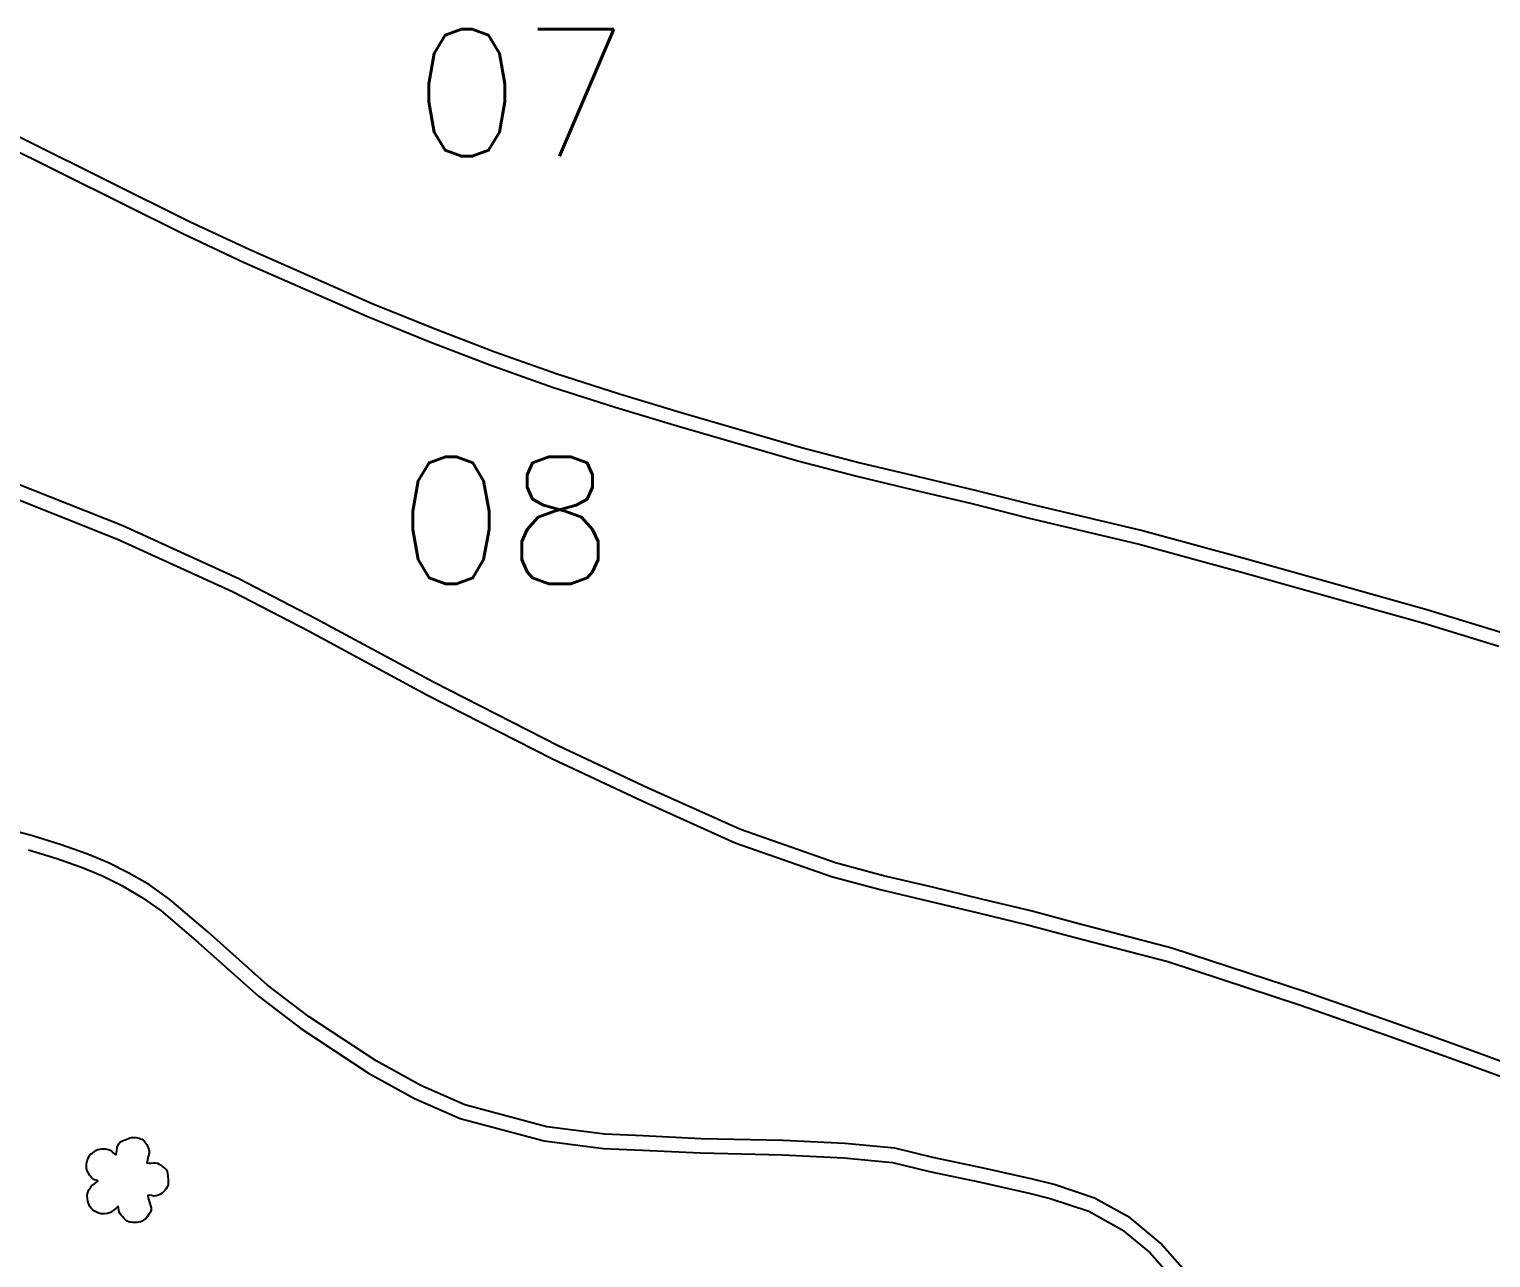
# Model space of a CAD drawing. Extents: x 730929 to 735129, y 7820181 to 7826121.
# Drawn here: x 733041.7 to 733340.6, y 7822825.4 to 7823076.7 of the extents above; entities that cross this region are included whole.
import ezdxf
from ezdxf.enums import TextEntityAlignment as Align

# ---------------------------------------------------------------- set-up
doc = ezdxf.new("R2010")
doc.units = 0
doc.header["$MEASUREMENT"] = 0
doc.linetypes.add('LIN0', pattern=[0])
for name, color, linetype in [('0114000475007', 5, 'Continuous'), ('0114000475008', 5, 'Continuous'), ('0114000475009', 5, 'Continuous'), ('RESERVA', 3, 'Continuous'), ('SIMBOLO ARVORE', 118, 'Continuous'), ('TEXTO_NUN_TAL', 7, 'Continuous')]:
    doc.layers.add(name, color=color, linetype=linetype)
doc.styles.add('Simplex', font='simplex.shx')

msp = doc.modelspace()

# ---------------------------------------------------------------- linework, layer by layer
at = {"layer": '0114000475007'}
msp.add_lwpolyline([(733024.25, 7823062.36), (733074.31, 7823037.48), (733086.79, 7823031.62), (733111.79, 7823020.64), (733124.32, 7823015.56), (733136.88, 7823010.74), (733149.61, 7823006.21), (733162.36, 7823002.13), (733175.02, 7822998.31), (733199.63, 7822991.17), (733211.63, 7822988.02), (733223.45, 7822985.19), (733235.12, 7822982.45), (733246.6, 7822979.57), (733269.34, 7822974.17), (733290.16, 7822968.49), (733309.61, 7822963.03), (733327.48, 7822958.05), (733343.09, 7822953.23)], dxfattribs=at)
at = {"layer": '0114000475008'}
for points in [[(733022.94, 7823059.82), (733073.07, 7823034.92), (733085.61, 7823029.02), (733110.69, 7823018.02), (733123.27, 7823012.91), (733135.9, 7823008.07), (733148.7, 7823003.51), (733161.52, 7822999.41), (733174.21, 7822995.57), (733198.87, 7822988.42), (733210.94, 7822985.26), (733222.79, 7822982.41), (733234.45, 7822979.68), (733245.93, 7822976.8), (733268.64, 7822971.4), (733289.4, 7822965.74), (733308.85, 7822960.28), (733326.67, 7822955.31), (733342.24, 7822950.51)], [(733353.89, 7822861.49), (733336.78, 7822867.73), (733328.45, 7822870.76), (733320.03, 7822873.78), (733302.6, 7822879.84), (733275.36, 7822888.78), (733256.33, 7822893.74), (733246.53, 7822896.35), (733236.45, 7822898.79), (733226.41, 7822901.21), (733216.39, 7822903.56), (733206.58, 7822906.21), (733187.14, 7822913), (733168.22, 7822921.49), (733149.97, 7822930.07), (733124.35, 7822943.15), (733100.3, 7822956.14), (733084.5, 7822964.29), (733060.83, 7822975.1), (733034.78, 7822985.46)]]:
    msp.add_lwpolyline(points, dxfattribs=at)
at = {"layer": '0114000475009'}
for points in [[(733033.65, 7822982.79), (733059.69, 7822972.43), (733083.23, 7822961.68), (733098.95, 7822953.57), (733123, 7822940.59), (733148.7, 7822927.46), (733167, 7822918.86), (733186.06, 7822910.3), (733205.73, 7822903.44), (733215.68, 7822900.74), (733225.74, 7822898.39), (733235.77, 7822895.98), (733245.81, 7822893.54), (733255.59, 7822890.94), (733274.54, 7822886), (733301.67, 7822877.09), (733319.06, 7822871.05), (733327.46, 7822868.03), (733335.79, 7822865.01), (733352.92, 7822858.76)], [(733277.94, 7822822.82), (733272.98, 7822828.51), (733266.85, 7822833.58), (733259.54, 7822837.63), (733251.28, 7822840.38), (733246.84, 7822841.51), (733236.82, 7822843.73), (733226.45, 7822845.95), (733218.67, 7822847.82), (733208.45, 7822848.77), (733195.84, 7822849.42), (733179.06, 7822849.78), (733167.26, 7822850.33), (733159.4, 7822850.69), (733147.54, 7822852.19), (733130.77, 7822856.67), (733121.75, 7822860.66), (733112.59, 7822865.69), (733098.9, 7822874.71), (733090.39, 7822881.21), (733078.16, 7822892.08), (733070.4, 7822898.73), (733066.25, 7822901.67), (733062.02, 7822904.12), (733057.88, 7822906.18), (733053.43, 7822908.04), (733048.01, 7822909.97), (733042.31, 7822911.7), (733031.06, 7822914.74)]]:
    msp.add_lwpolyline(points, dxfattribs=at)
at = {"layer": 'RESERVA', "flags": 128}
msp.add_lwpolyline([(733041.5, 7822908.88), (733047.09, 7822907.18), (733052.37, 7822905.31), (733056.66, 7822903.51), (733060.63, 7822901.54), (733064.66, 7822899.2), (733068.6, 7822896.42), (733076.24, 7822889.88), (733088.53, 7822878.95), (733097.21, 7822872.32), (733111.07, 7822863.18), (733120.45, 7822858.03), (733129.79, 7822853.9), (733146.97, 7822849.31), (733159.15, 7822847.77), (733167.12, 7822847.4), (733178.96, 7822846.86), (733195.73, 7822846.49), (733208.24, 7822845.84), (733218.19, 7822844.92), (733225.8, 7822843.09), (733236.19, 7822840.87), (733246.17, 7822838.66), (733250.45, 7822837.57), (733258.35, 7822834.94), (733265.19, 7822831.15), (733270.93, 7822826.41), (733275.6, 7822821.05)], dxfattribs=at)
at = {"layer": 'SIMBOLO ARVORE', "linetype": 'LIN0', "elevation": 716.76, "flags": 128}
msp.add_lwpolyline([(733059.81, 7822835.91), (733059.36, 7822835.51), (733058.86, 7822835.07), (733058.3, 7822834.65), (733057.67, 7822834.47), (733057.02, 7822834.4), (733056.39, 7822834.43), (733055.89, 7822834.54), (733055.44, 7822834.72), (733055.03, 7822834.96), (733054.66, 7822835.24), (733054.34, 7822835.56), (733054.07, 7822835.9), (733053.89, 7822836.23), (733053.76, 7822836.59), (733053.67, 7822836.99), (733053.59, 7822837.52), (733053.54, 7822838.07), (733053.56, 7822838.6), (733053.7, 7822838.98), (733053.88, 7822839.32), (733054.08, 7822839.61), (733054.24, 7822839.87), (733054.41, 7822840.12), (733054.63, 7822840.36), (733055.05, 7822840.63), (733055.45, 7822840.89), (733055.73, 7822841.1), (733055.61, 7822841.19), (733055.35, 7822841.26), (733055.03, 7822841.33), (733054.81, 7822841.46), (733054.58, 7822841.65), (733054.34, 7822841.9), (733054.05, 7822842.27), (733053.77, 7822842.7), (733053.53, 7822843.17), (733053.4, 7822843.66), (733053.35, 7822844.17), (733053.38, 7822844.7), (733053.53, 7822845.27), (733053.74, 7822845.81), (733053.97, 7822846.28), (733054.15, 7822846.53), (733054.35, 7822846.7), (733054.58, 7822846.85), (733054.92, 7822847.1), (733055.3, 7822847.33), (733055.71, 7822847.54), (733056.11, 7822847.64), (733056.5, 7822847.69), (733056.88, 7822847.69), (733057.22, 7822847.68), (733057.54, 7822847.63), (733057.83, 7822847.56), (733058.08, 7822847.48), (733058.33, 7822847.36), (733058.57, 7822847.22), (733058.86, 7822846.89), (733059.14, 7822846.62), (733059.39, 7822846.49), (733059.5, 7822846.86), (733059.58, 7822847.36), (733059.63, 7822847.88), (733059.68, 7822848.1), (733059.75, 7822848.28), (733059.84, 7822848.43), (733060, 7822848.7), (733060.21, 7822848.97), (733060.45, 7822849.21), (733060.73, 7822849.34), (733061.04, 7822849.45), (733061.35, 7822849.54), (733061.65, 7822849.68), (733061.94, 7822849.82), (733062.24, 7822849.93), (733062.57, 7822849.99), (733062.9, 7822850.02), (733063.24, 7822850.02), (733063.56, 7822850.01), (733063.88, 7822849.96), (733064.18, 7822849.89), (733064.45, 7822849.78), (733064.71, 7822849.65), (733064.94, 7822849.48), (733065.15, 7822849.31), (733065.34, 7822849.11), (733065.51, 7822848.87), (733065.7, 7822848.57), (733065.87, 7822848.24), (733066.01, 7822847.89), (733066.12, 7822847.57), (733066.19, 7822847.22), (733066.2, 7822846.79), (733066, 7822846.1), (733065.82, 7822845.42), (733065.75, 7822844.85), (733066.11, 7822844.75), (733066.59, 7822844.78), (733067.12, 7822844.87), (733067.51, 7822844.82), (733067.88, 7822844.74), (733068.25, 7822844.6), (733068.63, 7822844.34), (733068.99, 7822844.05), (733069.31, 7822843.75), (733069.56, 7822843.62), (733069.75, 7822843.42), (733069.9, 7822843.08), (733070.02, 7822842.24), (733070.08, 7822841.3), (733070.06, 7822840.4), (733069.9, 7822839.88), (733069.68, 7822839.5), (733069.4, 7822839.2), (733069.15, 7822838.88), (733068.86, 7822838.62), (733068.53, 7822838.4), (733068.09, 7822838.22), (733067.63, 7822838.1), (733067.15, 7822838.03), (733066.65, 7822838.16), (733066.23, 7822838.24), (733065.95, 7822838.13), (733066.09, 7822837.39), (733066.34, 7822836.5), (733066.59, 7822835.63), (733066.57, 7822835.18), (733066.47, 7822834.84), (733066.3, 7822834.56), (733066.09, 7822834.2), (733065.84, 7822833.86), (733065.57, 7822833.54), (733065.33, 7822833.29), (733065.07, 7822833.08), (733064.78, 7822832.91), (733064.42, 7822832.78), (733064.04, 7822832.68), (733063.64, 7822832.63), (733063.25, 7822832.62), (733062.88, 7822832.65), (733062.52, 7822832.7), (733062.23, 7822832.73), (733061.95, 7822832.8), (733061.68, 7822832.94), (733061.35, 7822833.21), (733061.02, 7822833.54), (733060.71, 7822833.88), (733060.45, 7822834.15), (733060.23, 7822834.43), (733060.05, 7822834.74), (733060, 7822835.21), (733059.95, 7822835.66), (733059.85, 7822836.04), (733059.85, 7822836.04)], dxfattribs=at)

# ---------------------------------------------------------------- texts
at = {"layer": 'TEXTO_NUN_TAL', "linetype": 'Continuous', "style": 'Simplex'}
for s, p in [('07', (733142.31, 7823063.71)), ('08', (733139.05, 7822976.26))]:
    msp.add_text(s, height=26, dxfattribs=at).set_placement(p, align=Align.MIDDLE_CENTER)

doc.saveas('drawing.dxf')
